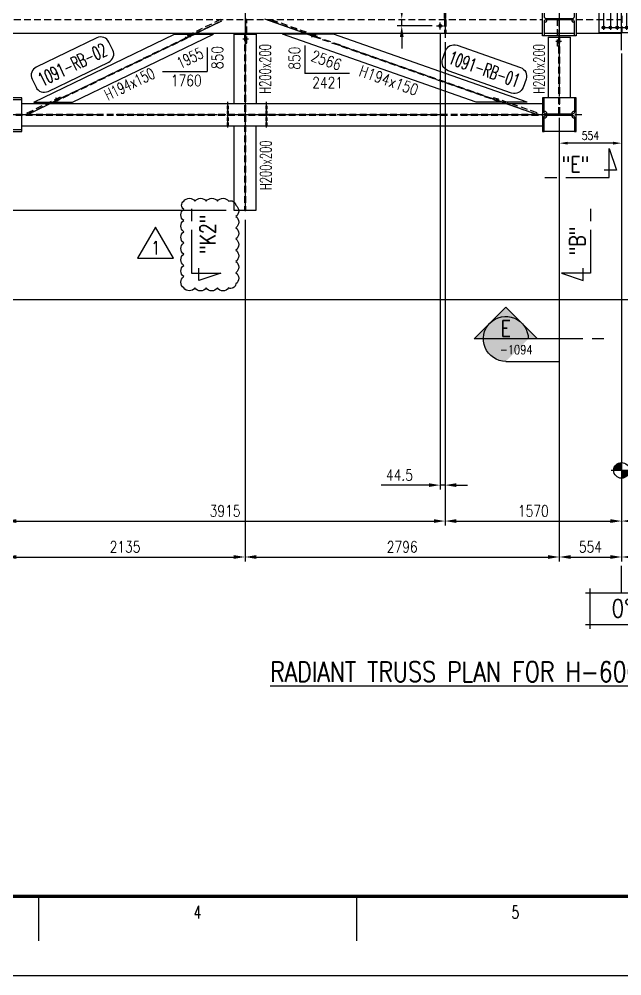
# Model space of a CAD drawing. Header units: millimetres. Extents: x 0 to 232280, y -26939 to 23794.
# Drawn here: x 64930 to 70292, y 0 to 8517 of the extents above; entities that cross this region are included whole.
import ezdxf
from ezdxf.enums import TextEntityAlignment as Align

# ---------------------------------------------------------------- set-up
doc = ezdxf.new("R2010")
doc.units = ezdxf.units.MM
doc.header["$LTSCALE"] = 30
doc.linetypes.add('JNK-CENTER', pattern=[34, 30, -1.5, 1, -1.5])
doc.linetypes.add('JNK-HIDDEN', pattern=[3, 2, -1])
doc.layers.add('AM_5', color=3, linetype='Continuous', lineweight=25)
for name, color, linetype in [('CEN-R', 1, 'JNK-CENTER'), ('CON-C', 4, 'Continuous'), ('CON-G', 3, 'Continuous'), ('CON-W', 7, 'Continuous'), ('CON-Y', 2, 'Continuous'), ('Dim-W', 7, 'Continuous'), ('HID-Y', 2, 'JNK-HIDDEN'), ('rev-1', 2, 'Continuous'), ('STL-OBJT', 7, 'Continuous'), ('TXT-C', 4, 'Continuous'), ('TXT-Y', 2, 'Continuous')]:
    doc.layers.add(name, color=color, linetype=linetype)
doc.styles.add('ROMANS', font='ROMANS.shx', dxfattribs={"width": 0.8})
doc.styles.add('SIMPLEX', font='simplex.shx', dxfattribs={"width": 0.8})
doc.dimstyles.new('DIM30$0', dxfattribs={"dimscale": 30, "dimtxt": 2.5, "dimasz": 2.5, "dimexe": 1, "dimexo": 1, "dimgap": 1, "dimtad": 1, "dimdec": 0, "dimdsep": 46, "dimtxsty": 'SIMPLEX', "dimcen": 0, "dimclrd": 7, "dimclre": 7, "dimclrt": 2, "dimadec": 1, "dimazin": 2, "dimtfac": 1, "dimtdec": 0, "dimtix": 1, "dimtmove": 2, "dimatfit": 0, "dimfxl": 1, "dimtolj": 1, "dimtzin": 0, "dimarcsym": 0})
doc.dimstyles.new('DIM40', dxfattribs={"dimscale": 40, "dimtxt": 2.5, "dimasz": 2.5, "dimexe": 1, "dimexo": 1, "dimgap": 1, "dimtad": 1, "dimdec": 0, "dimdsep": 46, "dimtxsty": 'SIMPLEX', "dimcen": 0, "dimclrd": 7, "dimclre": 7, "dimclrt": 2, "dimadec": 1, "dimazin": 2, "dimtfac": 1, "dimtdec": 0, "dimtix": 1, "dimtmove": 2, "dimatfit": 2, "dimfxl": 1, "dimtolj": 1, "dimtzin": 0, "dimarcsym": 1})

# ---------------------------------------------------------------- blocks, each defined once
blk = doc.blocks.new('TITLE')
at = {"color": 7}
for p, q in [((240.4878048780283, 17.68292682926827), (240.4878048780283, 7.780487804878013)), ((311.2195121951047, 17.68292682926827), (311.2195121951047, 7.780487804878013)), ((841, 0), (0, 0))]:
    blk.add_line(p, q, dxfattribs=at)
at = {"color": 7, "const_width": 0.7073170731707307}
blk.add_lwpolyline([(28.29268292683742, 17.68292682926827), (823.6707317073171, 17.68292682926827)], dxfattribs=at)
at = {"color": 7, "style": 'ROMANS', "width": 0.7}
for s, p in [('4', (275.8536585365664, 14.14634146341463)), ('5', (346.5853658536425, 14.14634146341463))]:
    blk.add_text(s, height=2.829268292682921, dxfattribs=at).set_placement(p, align=Align.MIDDLE)
blk = doc.blocks.new('f21222')
at = {"layer": 'CEN-R'}
for p, q in [((319724.7992784252, -21670.51107286831), (320088.1326117586, -21670.51107286831)), ((319743.9659450919, -21651.34440620164), (319743.9659450919, -21839.67773953497)), ((319803.9659450919, -21651.34440620164), (319803.9659450919, -21839.67773953497)), ((319863.9659450919, -21651.34440620164), (319863.9659450919, -21839.67773953497)), ((319948.9659450919, -21651.34440620164), (319948.9659450919, -21839.67773953497)), ((320008.9659450919, -21651.34440620164), (320008.9659450919, -21839.67773953497)), ((320068.9659450919, -21651.34440620164), (320068.9659450919, -21839.67773953497)), ((319724.7992784252, -21820.51107286831), (320088.1326117586, -21820.51107286831))]:
    blk.add_line(p, q, dxfattribs=at)
at = {"layer": 'CON-G'}
for p, q in [((319903.9659450919, -21620.51107286831), (319903.9659450919, -21623.51107286831)), ((319908.9659450919, -21620.51107286831), (319908.9659450919, -21623.51107286831)), ((319903.9659450919, -21867.51107286831), (319903.9659450919, -21870.51107286831)), ((319908.9659450919, -21867.51107286831), (319908.9659450919, -21870.51107286831))]:
    blk.add_line(p, q, dxfattribs=at)
blk.add_lwpolyline([(319703.9659450919, -21623.51107286831), (320108.9659450919, -21623.51107286831), (320108.9659450919, -21867.51107286831), (319703.9659450919, -21867.51107286831)], close=True, dxfattribs=at)
for centre in [(319743.9659450919, -21670.51107286831), (319803.9659450919, -21670.51107286831), (319863.9659450919, -21670.51107286831), (319948.9659450919, -21670.51107286831), (320008.9659450919, -21670.51107286831), (320068.9659450919, -21670.51107286831), (319743.9659450919, -21820.51107286831), (319803.9659450919, -21820.51107286831), (319863.9659450919, -21820.51107286831), (319948.9659450919, -21820.51107286831), (320008.9659450919, -21820.51107286831), (320068.9659450919, -21820.51107286831)]:
    blk.add_circle(centre, 11.5, dxfattribs=at)
at = {"layer": 'HID-Y'}
for p, q in [((319903.9659450919, -21867.51107286831), (319903.9659450919, -21623.51107286831)), ((319908.9659450919, -21867.51107286831), (319908.9659450919, -21623.51107286831))]:
    blk.add_line(p, q, dxfattribs=at)
blk = doc.blocks.new('DUCT-TAG')
at = {"layer": 'CON-G'}
blk.add_lwpolyline([(-9.490000000000007, -1), (-9.489999999999979, 1, -0.414213562373095), (-7.489999999999979, 3), (7.489999999999982, 3, -0.414213562373095), (9.489999999999982, 1), (9.489999999999982, -1, -0.414213562373095), (7.489999999999982, -3), (-7.490000000000007, -3, -0.4142135623730971)], format="xyb", close=True, dxfattribs=at)
at = {"layer": 'CON-G', "style": 'SIMPLEX', "width": 1.246304347826088}
blk.add_attdef('NAME', text='', height=3, dxfattribs=at).set_placement((-8.190000000000007, -1.5), (8.19000000000001, -1.5), align=Align.FIT)
at = {"layer": 'CON-Y', "style": 'SIMPLEX'}
blk.add_attdef('ELEVATION', text='', height=2, dxfattribs=at).set_placement((-1.243449787580175e-14, -6.02), align=Align.CENTER)
blk = doc.blocks.new('A$C2CBE0A01')
at = {"layer": 'CEN-R'}
for p, q in [((290.0001252002094, 125.0001399794828, 3.560684380578209e-09), (-39.99987479979245, 125.000139979481, 3.560684380578209e-09)), ((65.00012520027485, 49.00028489770193), (65.00012520014752, 112.000218167228)), ((33.50015856511891, 80.50025153236584), (96.50009183464499, 80.50025153256865))]:
    blk.add_line(p, q, dxfattribs=at)
blk.add_circle((125.0001252002094, 125.0001399794819), 3, dxfattribs=at)
at = {"layer": 'CON-G'}
blk.add_circle((65.00012519988195, 80.50025153246497), 11.49996663476347, dxfattribs=at)
at = {"layer": 'HID-Y'}
for p, q in [((120.5001252002094, 131.0001399794828, 3.560684380578209e-09), (0.0001252002093679039, 131.000139979481, 3.560684380578209e-09)), ((120.5001252002094, 119.0001399794828, 3.560684380578209e-09), (0.0001252002093679039, 119.000139979481, 3.560684380578209e-09)), ((129.5001252002094, 131.0001399794828, 3.560684380578209e-09), (250.0001252002094, 131.000139979481, 3.560684380578209e-09)), ((129.5001252002094, 119.0001399794828, 3.560684380578209e-09), (250.0001252002094, 119.000139979481, 3.560684380578209e-09))]:
    blk.add_line(p, q, dxfattribs=at)
blk = doc.blocks.new('A$C2FAD1968')
at = {"layer": 'CEN-R'}
for p, q in [((3.834704974204215, -5.084854456072208e-05), (1763.834704974219, 849.9999491514372)), ((1453.93958898955, 685.8979903304244), (1437.413687619639, 720.1163272845988)), ((273.272310750619, 115.6893616354337), (256.7464093807084, 149.9076985895972))]:
    blk.add_line(p, q, dxfattribs=at)
at = {"layer": 'CON-G'}
for p, q in [((59.14285697761443, 109.9999491514154), (1311.848739330617, 714.9999491514591)), ((404.055964735453, 109.9999491514172), (1656.761847088503, 714.9999491514609)), ((1311.848739330631, 714.9999491514609), (1656.761847088495, 714.9999491514609)), ((59.14285697761261, 109.9999491514136), (404.0559647354512, 109.9999491514172))]:
    blk.add_line(p, q, dxfattribs=at)
at = {"layer": 'CON-W', "const_width": 23}
for points in [[(1449.590667576409, 694.9028158446199), (1441.76260903275, 711.111501770316)], [(261.0953307938489, 140.9028730753471), (268.9233893374712, 124.6941871496947)]]:
    blk.add_lwpolyline(points, dxfattribs=at)
at = {"layer": 'HID-Y'}
for p, q in [((1720.025747139658, 845.4999491514609), (1405.743306975779, 693.7158161178195)), ((1410.962012671564, 682.9100255006597), (1725.244452835428, 834.6941585343211)), ((1725.244452835428, 834.6941585343211), (1720.025747139651, 845.4999491514518)), ((224.7011487013315, 109.9999491514172), (1477.407031054394, 714.9999491514609)), ((238.497673011605, 109.9999491514154), (1491.203555364733, 714.9999491514609)), ((1405.743306975779, 693.7158161178195), (1410.962012671564, 682.9100255006597)), ((1439.235118235007, 689.90155621956), (1431.407059691348, 706.1102421452124)), ((1459.946216917826, 699.904075469789), (1452.11815837416, 716.1127613954413)), ((258.5678399961052, 119.692927524573), (250.7397814524393, 135.9016134502181)), ((279.2789386788954, 129.695446774791), (271.4508801353022, 145.9041327004288))]:
    blk.add_line(p, q, dxfattribs=at)
blk.add_lwpolyline([(5.218795760169087, 3.999949151357214), (9.006440632219892e-05, 14.80573976849337), (297.1146328508275, 158.2985587278654), (302.333338546614, 147.4927681107747)], close=True, dxfattribs=at)
blk = doc.blocks.new('A$C2E455471')
h = blk.add_hatch(color=256)
h.paths.add_polyline_path([(416.371800997064, 719.7117826128923), (414.7175017644154, 714.9999491514536), (426.9056974893614, 714.9999491514536), (427.2224636368967, 715.902173672845)])
h.paths.add_polyline_path([(426.9056974893614, 714.9999491514536), (414.7175017644154, 714.9999491514536), (412.3965568856719, 708.3893520321466), (423.2472195255204, 704.579743092093)])
h.paths.add_polyline_path([(438.0731262767722, 712.0925647327826), (429.7922113619429, 714.9999491514536), (426.9056974893614, 714.9999491514536), (423.2472195255204, 704.579743092093), (434.0978821653824, 700.7701341520348)])
h.paths.add_polyline_path([(423.2472195255204, 704.579743092093), (412.3965568856719, 708.3893520321466), (411.4027458578269, 705.5587443869689), (422.2534084976793, 701.7491354469134)])
h.paths.add_polyline_path([(423.2472195255204, 704.579743092093), (422.2534084976793, 701.7491354469134), (433.1040711375379, 697.9395265068559), (434.0978821653824, 700.7701341520348)])
h.paths.add_polyline_path([(422.2534084976793, 701.7491354469134), (421.2595974698356, 698.9185278017263), (432.1102601096909, 695.1089188616702), (433.1040711375379, 697.9395265068559)])
h.paths.add_polyline_path([(422.2534084976793, 701.7491354469134), (411.4027458578269, 705.5587443869689), (410.408934829979, 702.7281367417829), (421.2595974698356, 698.9185278017263)])
h = blk.add_hatch(color=256)
h.paths.add_polyline_path([(2064.071283400404, 141.2134100218507), (2062.416984167755, 136.501576560412), (2074.605179892701, 136.501576560412), (2074.921946040236, 137.4038010818034)])
h.paths.add_polyline_path([(2074.605179892701, 136.501576560412), (2062.416984167755, 136.501576560412), (2060.096039289012, 129.8909794411049), (2070.94670192886, 126.0813705010514)])
h.paths.add_polyline_path([(2085.772608680112, 133.594192141741), (2077.491693765282, 136.501576560412), (2074.605179892701, 136.501576560412), (2070.94670192886, 126.0813705010514), (2081.797364568722, 122.2717615609931)])
h.paths.add_polyline_path([(2070.94670192886, 126.0813705010514), (2060.096039289012, 129.8909794411049), (2059.102228261167, 127.0603717959273), (2069.952890901019, 123.2507628558718)])
h.paths.add_polyline_path([(2070.94670192886, 126.0813705010514), (2069.952890901019, 123.2507628558718), (2080.803553540878, 119.4411539158143), (2081.797364568722, 122.2717615609931)])
h.paths.add_polyline_path([(2069.952890901019, 123.2507628558718), (2068.959079873175, 120.4201552106847), (2079.809742513031, 116.6105462706286), (2080.803553540878, 119.4411539158143)])
h.paths.add_polyline_path([(2069.952890901019, 123.2507628558718), (2059.102228261167, 127.0603717959273), (2058.108417233319, 124.2297641507413), (2068.959079873175, 120.4201552106847)])
blk.add_hatch(color=256).paths.add_polyline_path([(2074.921946040236, 137.4038010818034), (2074.605179892701, 136.501576560412), (2077.491693765282, 136.501576560412)])
at = {"layer": 'CEN-R'}
for p, q in [((2421.000208522866, -5.084854456072208e-05), (0.000208522778848419, 849.9999491514336)), ((417.9468940437255, 689.4831689845378), (430.5351670630298, 725.337532490099)), ((2065.646376447072, 110.9847963935044), (2078.234649466369, 146.8391598990584))]:
    blk.add_line(p, q, dxfattribs=at)
at = {"layer": 'CON-G'}
for p, q in [((610.9131638946164, 714.9999491514536), (158.1107825626059, 714.9999491514536)), ((1881.293135504024, 109.9999491513936), (158.1107825626059, 714.9999491514536)), ((2334.095516836032, 109.9999491513918), (610.9131638946164, 714.9999491514536)), ((2334.095516836038, 109.9999491513918), (1881.293135504029, 109.9999491513918))]:
    blk.add_line(p, q, dxfattribs=at)
at = {"layer": 'HID-Y'}
for p, q in [((2098.638278543496, 109.9999491513936), (375.4559256019602, 714.9999491514536)), ((2116.750373796704, 109.9999491513918), (393.5680208552767, 714.9999491514536)), ((410.4089348300004, 702.7281367418436), (416.3718009970653, 719.7117826128961)), ((432.1102601097118, 695.1089188617298), (438.0731262767695, 712.0925647327749)), ((2058.108417233347, 124.2297641507994), (2064.071283400339, 141.21341002183)), ((2079.809742513036, 116.6105462706928), (2085.772608680094, 133.5941921417343))]:
    blk.add_line(p, q, dxfattribs=at)
for points in [[(54.12226136809841, 834.1775185707193), (58.09750547945805, 845.4999491514536), (464.963898905884, 702.6513599683312), (460.9886547945025, 691.3289293875787)], [(2418.66331497315, 3.999949151344481), (2422.638559084509, 15.32237973208066), (2037.180510771268, 150.6546147863173), (2033.205266659894, 139.3321842056303)]]:
    blk.add_lwpolyline(points, close=True, dxfattribs=at)
blk = doc.blocks.new('SECMARK2')
at = {"layer": 'CON-C'}
blk.add_line((0, 0), (-2.71666666666666, 0), dxfattribs=at)
blk.add_lwpolyline([(-4.666666666666639, 0), (-14.31666666666667, 0), (-14.31666666666667, 6.509999999999973), (-15.93333333333333, 1.643333333333345), (-13.2333333333333, 1.643333333333345)], dxfattribs=at)
at = {"layer": 'CON-C', "style": 'SIMPLEX', "width": 0.8}
blk.add_attdef('TAG', (-12.98, 1.180000000000057), '', height=3.5, dxfattribs=at)
blk = doc.blocks.new('SECMARK1')
at = {"layer": 'CON-Y'}
h = blk.add_hatch(color=256, dxfattribs=at)
edge = h.paths.add_edge_path()
edge.add_line((21.82666666666668, 7.071067811865485), (18.29113276073393, 3.535533905932776))
edge.add_arc((21.82666666666668, 4.707345624410664e-14), 5.000000000000002, 44.99999999999977, 135.0000000000001, ccw=False)
edge.add_line((25.36220057259943, 3.535533905932773), (21.82666666666668, 7.071067811865485))
h = blk.add_hatch(color=256, dxfattribs=at)
edge = h.paths.add_edge_path()
edge.add_line((14.75559885480128, 4.707345624410664e-14), (16.82666666666668, 1.689559442740931e-14))
edge.add_arc((21.82666666666668, 4.618527782440651e-14), 5, 135.0000000000001, 180.0000000000003, ccw=False)
edge.add_line((18.29113276073393, 3.535533905932776), (14.75559885480128, 4.707345624410664e-14))
edge = h.paths.add_edge_path()
edge.add_arc((21.82666666666668, 4.736951571734001e-14), 5, 270, 540.0000000000005)
h = blk.add_hatch(color=256, dxfattribs=at)
edge = h.paths.add_edge_path()
edge.add_line((26.82666666666668, 4.332076805060308e-14), (28.89773447853207, 4.736951571734001e-14))
edge.add_line((28.89773447853207, 4.736951571734001e-14), (25.36220057259943, 3.535533905932773))
edge.add_arc((21.82666666666668, 4.951594689828198e-14), 5, -1.1368683772161603e-13, 44.999999999999716, ccw=False)
at = {"layer": 'CON-C'}
blk.add_line((0, 0), (2.633333333333307, 0), dxfattribs=at)
blk.add_lwpolyline([(4.666666666666639, 0), (28.89773447853207, 4.736951571734001e-14), (21.82666666666668, 7.071067811865485), (14.75559885480128, 4.736951571734001e-14)], dxfattribs=at)
at = {"layer": 'CON-Y'}
blk.add_line((21.82666666666668, -4.999999999999953), (9.823333333333341, -4.999999999999953), dxfattribs=at)
blk.add_arc((21.82666666666668, 4.736951571734001e-14), 5, 270, 180.0000000000004, dxfattribs=at)
at = {"layer": 'CON-C', "style": 'SIMPLEX', "width": 0.8}
blk.add_attdef('TAG', text='', height=3.5, dxfattribs=at).set_placement((21.80333333333334, 0.5800000000000568), align=Align.CENTER)
at = {"layer": 'CON-Y', "style": 'SIMPLEX', "width": 0.8}
blk.add_attdef('H0000-0000', text='', height=2, dxfattribs=at).set_placement((24.66333333333334, -3.379999999999943), align=Align.RIGHT)
blk = doc.blocks.new('*D1213')
at = {"layer": 'DEFPOINTS', "color": 0, "transparency": 16777216}
for p in [(59673.97647856463, 7666.782509420241), (57585.61130532526, 6016.782509420244), (70643.97647856227, 6016.782509420241)]:
    blk.add_point(p, dxfattribs=at)
at = {"layer": 'Dim-W', "color": 7, "linetype": 'ByBlock', "lineweight": -2, "transparency": 16777216}
for p, q in [((59633.97647856463, 7666.782509420241), (57545.61130532526, 7666.782509420242)), ((57585.61130532526, 7566.782509420242), (57585.61130532526, 6116.782509420244)), ((70603.97647856227, 6016.782509420241), (57545.61130532526, 6016.782509420244))]:
    blk.add_line(p, q, dxfattribs=at)
at = {"layer": 'Dim-W', "color": 7, "transparency": 16777216}
for points in [[(57568.9446386586, 7566.782509420242), (57602.27797199193, 7566.782509420242), (57585.61130532526, 7666.782509420242)], [(57568.9446386586, 6116.782509420244), (57602.27797199193, 6116.782509420244), (57585.61130532526, 6016.782509420244)]]:
    blk.add_solid(points, dxfattribs=at)
at = {"layer": 'Dim-W', "color": 2, "transparency": 16777216, "insert": (57495.61130532526, 6841.782509420253), "char_height": 100, "attachment_point": 5, "rotation": 90, "style": 'SIMPLEX'}
blk.add_mtext('\\A1;1650', dxfattribs=at)
blk = doc.blocks.new('*D1221')
at = {"layer": 'DEFPOINTS', "color": 0, "transparency": 16777216}
for p in [(66939.9764785647, 6771.024547117718), (64804.9764785647, 3728.683976022867), (66939.9764785647, 3728.683976022867)]:
    blk.add_point(p, dxfattribs=at)
at = {"layer": 'Dim-W', "color": 7, "linetype": 'ByBlock', "lineweight": -2, "transparency": 16777216}
for p, q in [((66939.9764785647, 6731.024547117718), (66939.9764785647, 3688.683976022867)), ((64904.9764785647, 3728.683976022867), (66839.9764785647, 3728.683976022867))]:
    blk.add_line(p, q, dxfattribs=at)
at = {"layer": 'Dim-W', "color": 7, "transparency": 16777216}
for points in [[(64904.9764785647, 3745.350642689534), (64904.9764785647, 3712.017309356201), (64804.9764785647, 3728.683976022867)], [(66839.9764785647, 3745.350642689534), (66839.9764785647, 3712.017309356201), (66939.9764785647, 3728.683976022867)]]:
    blk.add_solid(points, dxfattribs=at)
at = {"layer": 'Dim-W', "color": 2, "transparency": 16777216, "insert": (65872.4764785647, 3818.683976022867), "char_height": 100, "attachment_point": 5, "style": 'SIMPLEX'}
blk.add_mtext('\\A1;2135', dxfattribs=at)
blk = doc.blocks.new('*D1222')
at = {"layer": 'DEFPOINTS', "color": 0, "transparency": 16777216}
for p in [(69735.97647856476, 7666.782509420241), (66939.9764785647, 3728.683976022867), (69735.97647856476, 3728.683976022867)]:
    blk.add_point(p, dxfattribs=at)
at = {"layer": 'Dim-W', "color": 7, "linetype": 'ByBlock', "lineweight": -2, "transparency": 16777216}
for p, q in [((69735.97647856476, 7626.782509420241), (69735.97647856476, 3688.683976022867)), ((67039.9764785647, 3728.683976022867), (69635.97647856476, 3728.683976022867))]:
    blk.add_line(p, q, dxfattribs=at)
at = {"layer": 'Dim-W', "color": 7, "transparency": 16777216}
for points in [[(67039.9764785647, 3745.350642689534), (67039.9764785647, 3712.017309356201), (66939.9764785647, 3728.683976022867)], [(69635.97647856476, 3745.350642689534), (69635.97647856476, 3712.017309356201), (69735.97647856476, 3728.683976022867)]]:
    blk.add_solid(points, dxfattribs=at)
at = {"layer": 'Dim-W', "color": 2, "transparency": 16777216, "insert": (68337.97647856473, 3818.683976022867), "char_height": 100, "attachment_point": 5, "style": 'SIMPLEX'}
blk.add_mtext('\\A1;2796', dxfattribs=at)
blk = doc.blocks.new('*D1223')
at = {"layer": 'DEFPOINTS', "color": 0, "transparency": 16777216}
for p in [(70289.97647856476, 8241.78250942024), (69735.97647856476, 3728.683976022867), (70289.97647856476, 3728.683976022867)]:
    blk.add_point(p, dxfattribs=at)
at = {"layer": 'Dim-W', "color": 7, "linetype": 'ByBlock', "lineweight": -2, "transparency": 16777216}
for p, q in [((70289.97647856476, 8201.78250942024), (70289.97647856476, 3688.683976022867)), ((69835.97647856476, 3728.683976022867), (70189.97647856476, 3728.683976022867))]:
    blk.add_line(p, q, dxfattribs=at)
at = {"layer": 'Dim-W', "color": 7, "transparency": 16777216}
for points in [[(69835.97647856476, 3745.350642689534), (69835.97647856476, 3712.017309356201), (69735.97647856476, 3728.683976022867)], [(70189.97647856476, 3745.350642689534), (70189.97647856476, 3712.017309356201), (70289.97647856476, 3728.683976022867)]]:
    blk.add_solid(points, dxfattribs=at)
at = {"layer": 'Dim-W', "color": 2, "transparency": 16777216, "insert": (70012.97647856476, 3818.683976022867), "char_height": 100, "attachment_point": 5, "style": 'SIMPLEX'}
blk.add_mtext('\\A1;554', dxfattribs=at)
blk = doc.blocks.new('*D1224')
at = {"layer": 'DEFPOINTS', "color": 0, "transparency": 16777216}
for p in [(70843.97647856278, 6016.782509420241), (70289.97647856476, 3728.683976022867), (70843.97647856278, 3728.683976022867)]:
    blk.add_point(p, dxfattribs=at)
at = {"layer": 'Dim-W', "color": 7, "linetype": 'ByBlock', "lineweight": -2, "transparency": 16777216}
for p, q in [((70843.97647856278, 5976.782509420241), (70843.97647856278, 3688.683976022867)), ((70389.97647856476, 3728.683976022867), (70743.97647856278, 3728.683976022867))]:
    blk.add_line(p, q, dxfattribs=at)
at = {"layer": 'Dim-W', "color": 7, "transparency": 16777216}
for points in [[(70389.97647856476, 3745.350642689534), (70389.97647856476, 3712.017309356201), (70289.97647856476, 3728.683976022867)], [(70743.97647856278, 3745.350642689534), (70743.97647856278, 3712.017309356201), (70843.97647856278, 3728.683976022867)]]:
    blk.add_solid(points, dxfattribs=at)
at = {"layer": 'Dim-W', "color": 2, "transparency": 16777216, "insert": (70566.97647856377, 3818.683976022867), "char_height": 100, "attachment_point": 5, "style": 'SIMPLEX'}
blk.add_mtext('\\A1;554', dxfattribs=at)
blk = doc.blocks.new('*D1231')
at = {"layer": 'DEFPOINTS', "color": 0, "transparency": 16777216}
for p in [(68719.97647856502, 8351.78250942024, 3.560684380578209e-09), (64804.9764785647, 4048.683976022867), (68719.97647856502, 4048.683976022867)]:
    blk.add_point(p, dxfattribs=at)
at = {"layer": 'Dim-W', "color": 7, "linetype": 'ByBlock', "lineweight": -2, "transparency": 16777216}
for p, q in [((68719.97647856502, 8311.78250942024), (68719.97647856502, 4008.683976022867)), ((64904.9764785647, 4048.683976022867), (68619.97647856502, 4048.683976022867))]:
    blk.add_line(p, q, dxfattribs=at)
at = {"layer": 'Dim-W', "color": 7, "transparency": 16777216}
for points in [[(64904.9764785647, 4065.350642689534), (64904.9764785647, 4032.017309356201), (64804.9764785647, 4048.683976022867)], [(68619.97647856502, 4065.350642689534), (68619.97647856502, 4032.017309356201), (68719.97647856502, 4048.683976022867)]]:
    blk.add_solid(points, dxfattribs=at)
at = {"layer": 'Dim-W', "color": 2, "transparency": 16777216, "insert": (66762.47647856486, 4138.683976022868), "char_height": 100, "attachment_point": 5, "style": 'SIMPLEX'}
blk.add_mtext('\\A1;3915', dxfattribs=at)
blk = doc.blocks.new('*D1232')
at = {"layer": 'DEFPOINTS', "color": 0, "transparency": 16777216}
for p in [(70289.97647856476, 8241.78250942024), (68719.97647856502, 4048.683976022867), (70289.97647856476, 4048.683976022867)]:
    blk.add_point(p, dxfattribs=at)
at = {"layer": 'Dim-W', "color": 7, "linetype": 'ByBlock', "lineweight": -2, "transparency": 16777216}
for p, q in [((70289.97647856476, 8201.78250942024), (70289.97647856476, 4008.683976022867)), ((68819.97647856502, 4048.683976022867), (70189.97647856476, 4048.683976022867))]:
    blk.add_line(p, q, dxfattribs=at)
at = {"layer": 'Dim-W', "color": 7, "transparency": 16777216}
for points in [[(68819.97647856502, 4065.350642689534), (68819.97647856502, 4032.017309356201), (68719.97647856502, 4048.683976022867)], [(70189.97647856476, 4065.350642689534), (70189.97647856476, 4032.017309356201), (70289.97647856476, 4048.683976022867)]]:
    blk.add_solid(points, dxfattribs=at)
at = {"layer": 'Dim-W', "color": 2, "transparency": 16777216, "insert": (69504.97647856489, 4138.683976022867), "char_height": 100, "attachment_point": 5, "style": 'SIMPLEX'}
blk.add_mtext('\\A1;1570', dxfattribs=at)
blk = doc.blocks.new('*D1233')
at = {"layer": 'DEFPOINTS', "color": 0, "transparency": 16777216}
for p in [(71859.97647856502, 8351.78250942024, 3.560684380578209e-09), (70289.97647856476, 4048.683976022867), (71859.97647856502, 4048.683976022867)]:
    blk.add_point(p, dxfattribs=at)
at = {"layer": 'Dim-W', "color": 7, "linetype": 'ByBlock', "lineweight": -2, "transparency": 16777216}
for p, q in [((71859.97647856502, 8311.78250942024), (71859.97647856502, 4008.683976022867)), ((70389.97647856476, 4048.683976022867), (71759.97647856502, 4048.683976022867))]:
    blk.add_line(p, q, dxfattribs=at)
at = {"layer": 'Dim-W', "color": 7, "transparency": 16777216}
for points in [[(70389.97647856476, 4065.350642689534), (70389.97647856476, 4032.017309356201), (70289.97647856476, 4048.683976022867)], [(71759.97647856502, 4065.350642689534), (71759.97647856502, 4032.017309356201), (71859.97647856502, 4048.683976022867)]]:
    blk.add_solid(points, dxfattribs=at)
at = {"layer": 'Dim-W', "color": 2, "transparency": 16777216, "insert": (71074.97647856489, 4138.683976022867), "char_height": 100, "attachment_point": 5, "style": 'SIMPLEX'}
blk.add_mtext('\\A1;1570', dxfattribs=at)
blk = doc.blocks.new('NORTH-AG')
at = {"layer": 'CON-Y'}
for p, q in [((-6.999999999999996, 4.5), (-6.999999999999996, -4.5)), ((7.000000000000007, 4.500000000000002), (7, -4.5)), ((-8, 3.5), (8, 3.5)), ((-8, -3.499999999999999), (8, -3.5))]:
    blk.add_line(p, q, dxfattribs=at)
at = {"layer": 'CON-C', "style": 'SIMPLEX', "width": 0.8}
blk.add_attdef('0', text='', height=4, dxfattribs=at).set_placement((0, -2.06), align=Align.CENTER)
blk = doc.blocks.new('A$C6B407893')
at = {"layer": 'CEN-R'}
blk.add_line((4.499934768963612, -3.000057198660214), (4.499934768963612, 226.9999428013325), dxfattribs=at)
at = {"layer": 'HID-Y', "ltscale": 0.5}
for p, q in [((-6.523103820654796e-05, 115.9999428013325), (-6.523103820654796e-05, 211.9999428013325)), ((8.999934768963612, 115.9999428013325), (8.999934768965431, 211.9999428013325)), ((-6.523103638755856e-05, 11.99994280133978), (-6.523103638755856e-05, 107.9999428013762)), ((8.999934768963612, 11.99994280133978), (8.999934768963612, 107.9999428013762))]:
    blk.add_line(p, q, dxfattribs=at)
blk = doc.blocks.new('FS-MARK')
h = blk.add_hatch(color=256)
edge = h.paths.add_edge_path()
edge.add_arc((0, 0), 1.75, 90, 180)
edge.add_line((-1.75, 0), (0, 0))
edge.add_line((0, 0), (0, 1.75))
h = blk.add_hatch(color=256)
edge = h.paths.add_edge_path()
edge.add_line((0, 0), (0, -1.75))
edge.add_arc((0, 0), 1.75, 270, 360)
edge.add_line((1.75, 0), (0, 0))
for p, q in [((0, 2.333333333333333), (0, -2.333333333333333)), ((2.333333333333333, 0), (-2.333333333333333, 0))]:
    blk.add_line(p, q)
blk.add_circle((0, 0), 1.75)
at = {"layer": 'CON-Y', "style": 'SIMPLEX', "width": 0.8}
blk.add_attdef('F.S.', (3.194782608695653, 0.9982608695652175), '', height=2.5, dxfattribs=at)
blk = doc.blocks.new('*D1348')
at = {"layer": 'DEFPOINTS', "color": 0, "transparency": 16777216}
for p in [(68675.47659011738, 8425.282542785148), (68675.47659011738, 4368.683976022868), (68719.9764785645, 4368.683976022868)]:
    blk.add_point(p, dxfattribs=at)
at = {"layer": 'Dim-W', "color": 7, "linetype": 'ByBlock', "lineweight": -2, "transparency": 16777216}
for p, q in [((68675.47659011738, 8385.282542785148), (68675.47659011738, 4328.683976022868)), ((68575.47659011738, 4368.683976022868), (68151.66706630785, 4368.683976022868)), ((68719.9764785645, 4368.683976022868), (68675.47659011738, 4368.683976022868)), ((68819.9764785645, 4368.683976022868), (68919.9764785645, 4368.683976022868))]:
    blk.add_line(p, q, dxfattribs=at)
at = {"layer": 'Dim-W', "color": 7, "transparency": 16777216}
for points in [[(68575.47659011738, 4385.350642689535), (68575.47659011738, 4352.017309356201), (68675.47659011738, 4368.683976022868)], [(68819.9764785645, 4385.350642689535), (68819.9764785645, 4352.017309356201), (68719.9764785645, 4368.683976022868)]]:
    blk.add_solid(points, dxfattribs=at)
at = {"layer": 'Dim-W', "color": 2, "transparency": 16777216, "insert": (68313.57182821262, 4458.683976022868), "char_height": 100, "attachment_point": 5, "style": 'SIMPLEX', "bg_fill": 3, "box_fill_scale": 1.1, "bg_fill_color": 256, "bg_fill_true_color": 13158600, "bg_fill_transparency": 0}
blk.add_mtext('\\A1;44.5', dxfattribs=at)
blk = doc.blocks.new('*D1350')
at = {"layer": 'DEFPOINTS', "color": 0, "transparency": 16777216}
for p in [(68334.0962203749, 8516.78250942024), (68334.0962203749, 8516.78250942024), (68643.97662348325, 8456.782509420305)]:
    blk.add_point(p, dxfattribs=at)
at = {"layer": 'Dim-W', "color": 7, "linetype": 'ByBlock', "lineweight": -2, "transparency": 16777216}
for p, q in [((68334.0962203749, 8616.78250942024), (68334.0962203749, 8926.306318944049)), ((68603.97662348325, 8456.782509420305), (68294.0962203749, 8456.782509420305)), ((68334.0962203749, 8456.782509420305), (68334.0962203749, 8516.78250942024)), ((68334.0962203749, 8356.782509420305), (68334.0962203749, 8256.782509420305))]:
    blk.add_line(p, q, dxfattribs=at)
at = {"layer": 'Dim-W', "color": 7, "transparency": 16777216}
for points in [[(68317.42955370822, 8616.78250942024), (68350.76288704156, 8616.78250942024), (68334.0962203749, 8516.78250942024)], [(68317.42955370822, 8356.782509420305), (68350.76288704156, 8356.782509420305), (68334.0962203749, 8456.782509420305)]]:
    blk.add_solid(points, dxfattribs=at)
at = {"layer": 'Dim-W', "color": 2, "transparency": 16777216, "insert": (68244.0962203749, 8821.544414182155), "char_height": 100, "attachment_point": 5, "rotation": 90, "style": 'SIMPLEX', "bg_fill": 3, "box_fill_scale": 1.1, "bg_fill_color": 256, "bg_fill_true_color": 13158600, "bg_fill_transparency": 0}
blk.add_mtext('\\A1;60', dxfattribs=at)
blk = doc.blocks.new('revmark')
at = {"layer": 'rev-1'}
blk.add_lwpolyline([(0, 0), (-3.999998134999259, -6.928199999998469), (3.999998134999259, -6.928199999998469)], close=True, dxfattribs=at)
at = {"layer": 'rev-1', "style": 'SIMPLEX', "width": 0.8}
blk.add_attdef('REVMARK', text='', height=3, dxfattribs=at).set_placement((0, -4.618800000000192), align=Align.MIDDLE_CENTER)
blk = doc.blocks.new('*D4624')
at = {"layer": 'AM_5', "color": 7, "lineweight": -2, "transparency": 16777216}
for p, q in [((70289.97647856476, 8211.78250942024), (70289.97647856476, 7382.620470278431)), ((69735.97647856476, 7636.78250942024), (69735.97647856476, 7382.620470278431)), ((70214.97647856476, 7412.620470278431), (69810.97647856476, 7412.620470278431))]:
    blk.add_line(p, q, dxfattribs=at)
at = {"layer": 'AM_5', "color": 7, "transparency": 16777216}
for points in [[(69810.97647856476, 7425.120470278431), (69810.97647856476, 7400.120470278431), (69735.97647856476, 7412.620470278431)], [(70214.97647856476, 7425.120470278431), (70214.97647856476, 7400.120470278431), (70289.97647856476, 7412.620470278431)]]:
    blk.add_solid(points, dxfattribs=at)
at = {"layer": 'DEFPOINTS', "color": 0, "transparency": 16777216}
for p in [(70289.97647856476, 8241.78250942024), (69735.97647856476, 7666.78250942024), (69735.97647856476, 7412.620470278431)]:
    blk.add_point(p, dxfattribs=at)
at = {"layer": 'AM_5', "color": 2, "transparency": 16777216, "insert": (70012.97647856476, 7480.120470278431), "char_height": 75, "attachment_point": 5, "style": 'SIMPLEX'}
blk.add_mtext('\\A1;554', dxfattribs=at)

msp = doc.modelspace()

# ---------------------------------------------------------------- hatches: boundary and pattern name
at = {"layer": 'CON-W'}
h = msp.add_hatch(color=256, dxfattribs=at)
h.paths.add_polyline_path([(66943.97647834074, 8353.782509419527), (66955.97647834074, 8353.782509419534), (66955.97647834074, 8341.782509419527), (66943.97647834074, 8341.782509419527)])
h.paths.add_polyline_path([(66939.97647832337, 8353.782509419527), (66943.97647834074, 8353.782509419527), (66943.97647834074, 8341.782509419527), (66939.97647831595, 8341.78250941952)])
h.paths.add_polyline_path([(66935.97647834077, 8353.782509419527), (66939.97647832337, 8353.782509419527), (66939.97647831592, 8341.782509419527), (66935.97647834077, 8341.782509419534)])
h.paths.add_polyline_path([(66935.97647834077, 8341.782509419527), (66939.97647831595, 8341.782509419527), (66939.97647830914, 8330.782509419527), (66935.97647834077, 8330.782509419534)])
h.paths.add_polyline_path([(66939.97647831592, 8341.782509419527), (66943.97647834074, 8341.782509419527), (66943.97647834074, 8330.782509419527), (66939.97647830911, 8330.782509419534)])
h.paths.add_polyline_path([(66943.97647834074, 8341.782509419527), (66955.97647834074, 8341.782509419534), (66955.97647834074, 8330.782509419527), (66943.97647834074, 8330.782509419527)])
h = msp.add_hatch(color=256, dxfattribs=at)
h.paths.add_polyline_path([(69731.97647878775, 8328.782509419534), (69719.97647878775, 8328.782509419541), (69719.97647878775, 8316.782509419534), (69731.97647878775, 8316.782509419534)])
h.paths.add_polyline_path([(69735.97647880513, 8328.782509419534), (69731.97647878775, 8328.782509419534), (69731.97647878775, 8316.782509419534), (69735.97647881255, 8316.782509419527)])
h.paths.add_polyline_path([(69739.97647878772, 8328.782509419534), (69735.97647880513, 8328.782509419534), (69735.97647881258, 8316.782509419534), (69739.97647878772, 8316.782509419541)])
h.paths.add_polyline_path([(69739.97647878772, 8316.782509419534), (69735.97647881255, 8316.782509419534), (69735.97647881936, 8305.782509419534), (69739.97647878772, 8305.782509419541)])
h.paths.add_polyline_path([(69735.97647881258, 8316.782509419534), (69731.97647878775, 8316.782509419534), (69731.97647878775, 8305.782509419534), (69735.97647881939, 8305.782509419541)])
h.paths.add_polyline_path([(69731.97647878775, 8316.782509419534), (69719.97647878775, 8316.782509419541), (69719.97647878775, 8305.782509419534), (69731.97647878775, 8305.782509419534)])

# ---------------------------------------------------------------- linework, layer by layer
at = {"layer": 'CEN-R'}
for p, q in [((70289.97647856476, 8241.78250942024), (70289.97647856476, 17326.0533921234)), ((66939.9764785647, 15868.78250942024), (66939.9764785647, 6766.782509421103)), ((69735.97647856476, 15868.78250942024), (69735.97647856476, 7661.782509420241)), ((66920.97647834074, 8341.782509419534), (66970.97647834074, 8341.782509419534)), ((69754.97647878775, 8316.782509419541), (69704.97647878775, 8316.782509419541)), ((59673.97647856463, 7666.782509420241), (69935.97647856476, 7666.782509420241))]:
    msp.add_line(p, q, dxfattribs=at)
at = {"layer": 'CON-G'}
for p, q in [((60023.97647856461, 8391.78250942024), (69585.9764785647, 8391.78250942024)), ((66839.97647856473, 8381.782509420276), (67039.97647856476, 8381.782509420276)), ((66839.97647856473, 8381.782509420276), (66839.97647856473, 7766.782509420201)), ((67039.97647856476, 8381.782509420276), (67039.97647856476, 7766.782509420201)), ((69600.9764785647, 8391.78250942024), (69870.9764785647, 8391.78250942024)), ((69870.97647856476, 8366.78250942021), (69600.97647856476, 8366.78250942021)), ((69635.97647286553, 8356.782509420284), (69835.9764785715, 8356.782509420284)), ((69635.97647857152, 8356.782509420284), (69635.97647857151, 7816.782509420241)), ((69835.97647857152, 7816.782509420241), (69835.9764785715, 8356.782509420284)), ((69885.9764785647, 8391.78250942024), (70289.97647856477, 8391.78250942024)), ((64954.9764785647, 7531.782509420132), (64954.9764785647, 7801.782509420132)), ((64954.9764785647, 7766.78250942019), (69585.97647856476, 7766.782509420212)), ((69870.97647856476, 7816.782509420241), (69600.97647856476, 7816.782509420241)), ((64954.9764785647, 7566.782509420088), (69585.97647856476, 7566.782509420088)), ((66839.97647855754, 7566.782509420099), (66839.97647855751, 6816.782509421114)), ((67039.9764785575, 6816.782509421114), (67039.9764785575, 7566.782509420099)), ((69870.97647856476, 7516.782509420241), (69600.97647856476, 7516.782509420241)), ((66839.97647855751, 6816.782509421114), (67039.9764785575, 6816.782509421114))]:
    msp.add_line(p, q, dxfattribs=at)
for points in [[(69585.9764785647, 8666.782509420233), (69600.9764785647, 8666.782509420233), (69600.9764785647, 8539.782509420233, 0.414213562373095), (69618.9764785647, 8521.782509420233), (69852.9764785647, 8521.782509420233, 0.414213562373095), (69870.9764785647, 8539.782509420233), (69870.9764785647, 8666.782509420233), (69885.9764785647, 8666.782509420233), (69885.9764785647, 8366.782509420233), (69870.9764785647, 8366.782509420233), (69870.9764785647, 8493.782509420233, 0.414213562373095), (69852.9764785647, 8511.782509420233), (69618.9764785647, 8511.782509420233, 0.4142135623730949), (69600.9764785647, 8493.782509420233), (69600.9764785647, 8366.782509420233), (69585.9764785647, 8366.782509420233)], [(64954.9764785647, 7516.782509420132), (64954.9764785647, 7531.782509420132), (64827.9764785647, 7531.782509420132, -0.414213562373095), (64809.9764785647, 7549.782509420132), (64809.9764785647, 7783.782509420132, -0.414213562373095), (64827.9764785647, 7801.782509420132), (64954.9764785647, 7801.782509420132), (64954.9764785647, 7816.782509420132), (64654.9764785647, 7816.782509420132), (64654.9764785647, 7801.782509420132), (64781.9764785647, 7801.782509420132, -0.414213562373095), (64799.9764785647, 7783.782509420132), (64799.9764785647, 7549.782509420132, -0.4142135623730949), (64781.9764785647, 7531.782509420132), (64654.9764785647, 7531.782509420132), (64654.9764785647, 7516.782509420132)], [(69585.97647856476, 7516.782509420241), (69600.97647856476, 7516.782509420241), (69600.97647856476, 7643.782509420241, -0.414213562373095), (69618.97647856476, 7661.782509420241), (69852.97647856476, 7661.782509420241, -0.414213562373095), (69870.97647856476, 7643.782509420241), (69870.97647856476, 7516.782509420241), (69885.97647856476, 7516.782509420241), (69885.97647856476, 7816.782509420241), (69870.97647856476, 7816.782509420241), (69870.97647856476, 7689.782509420241, -0.414213562373095), (69852.97647856476, 7671.782509420241), (69618.97647856476, 7671.782509420241, -0.4142135623730949), (69600.97647856476, 7689.782509420241), (69600.97647856476, 7816.782509420241), (69585.97647856476, 7816.782509420241)]]:
    msp.add_lwpolyline(points, format="xyb", close=True, dxfattribs=at)
for centre, start, end in [((69600.97647856473, 8511.78250942021), 270, 0), ((69870.97647856473, 8511.78250942021), 180, 270), ((69600.97647856476, 7671.782509420241), 0, 90), ((69870.97647856476, 7671.782509420241), 90, 180), ((69600.97647856476, 7661.782509420241), 270, 0), ((69870.97647856476, 7661.782509420241), 180, 270)]:
    msp.add_arc(centre, 25, start, end, dxfattribs=at)
at = {"layer": 'CON-W'}
for p, q in [((66601.59687110115, 8263.901435968108), (66601.59687110115, 8051.739510139704)), ((67472.67788177727, 8282.418753926837), (67472.67788177727, 8032.476973699965)), ((66205.45259293317, 8051.739510139704), (66601.59687110115, 8051.739510139704)), ((67868.82215994525, 8032.476973699965), (67472.67788177727, 8032.476973699965)), ((70289.97647856476, 3408.683976022867), (70289.97647856476, 3648.683976022867))]:
    msp.add_line(p, q, dxfattribs=at)
at = {"layer": 'Dim-W'}
msp.add_line((62831.00957332985, 6816.782509421103), (66772.57224079236, 6816.782509421118), dxfattribs=at)
at = {"layer": 'HID-Y'}
for p, q in [((60023.97647856461, 8512.28250942024), (69585.9764785647, 8512.28250942024)), ((69885.9764785647, 8512.28250942024), (70289.97647856477, 8512.28250942024)), ((66935.97647856471, 8381.782509420276), (66935.97647856474, 7670.782509420139)), ((66955.97647834074, 8353.782509419534), (66935.97647834074, 8353.782509419534)), ((66943.97647856471, 8381.782509420276), (66943.97647856474, 7670.782509420139)), ((69731.97647857151, 7671.782509420241), (69731.97647857151, 8356.782509420284)), ((69739.97647857151, 7671.782509420241), (69739.97647857151, 8356.782509420284)), ((66955.97647834074, 8330.782509419534), (66935.97647834074, 8330.782509419534)), ((69719.97647878775, 8328.782509419541), (69739.97647878775, 8328.782509419541)), ((69719.97647878775, 8305.782509419541), (69739.97647878775, 8305.782509419541)), ((64809.9764785647, 7670.782509420146), (69585.97647856476, 7670.782509420132)), ((64809.9764785647, 7662.782509420146), (69585.97647856476, 7662.782509420146)), ((66935.97647855755, 7662.282509421172), (66935.97647855755, 6816.782509421114)), ((66943.97647855751, 7662.282509421172), (66943.97647855751, 6816.782509421114))]:
    msp.add_line(p, q, dxfattribs=at)
for points in [[(66955.97647834074, 8512.282509420276), (66943.97647834074, 8512.282509420276), (66943.97647834074, 8301.782509419534), (66955.97647834074, 8301.782509419534)], [(69719.97647878775, 8511.782509419541), (69731.97647878775, 8511.782509419541), (69731.97647878775, 8276.782509419541), (69719.97647878775, 8276.782509419541)]]:
    msp.add_lwpolyline(points, close=True, dxfattribs=at)
at = {"layer": 'rev-1'}
msp.add_lwpolyline([(66394.44310922053, 6896.462348943874, -0.52056705), (66494.44310922053, 6896.462348943874, -0.52056705), (66594.44310922053, 6896.462348943874, -0.52056705), (66694.44310922053, 6896.462348943874, -0.52056705), (66794.44310922053, 6896.462348943874, -0.52056705), (66857.68397812129, 6859.703217844631, -0.52056705), (66857.68397812129, 6759.703217844631, -0.52056705), (66857.68397812129, 6659.703217844631, -0.52056705), (66857.68397812129, 6559.703217844631, -0.52056705), (66857.68397812129, 6459.703217844631, -0.52056705), (66857.68397812129, 6359.703217844631, -0.52056705), (66857.68397812129, 6259.703217844631, -0.52056705), (66857.68397812129, 6159.703217844631, -0.52056705), (66793.67068269437, 6123.716513271559, -0.52056705), (66693.67068269437, 6123.716513271559, -0.52056705), (66593.67068269437, 6123.716513271559, -0.52056705), (66493.67068269437, 6123.716513271559, -0.52056705), (66394.44310922053, 6124.48893979773, -0.52056705), (66394.44310922053, 6224.48893979773, -0.52056705), (66394.44310922053, 6324.48893979773, -0.52056705), (66394.44310922053, 6424.48893979773, -0.52056705), (66394.44310922053, 6524.48893979773, -0.52056705), (66394.44310922053, 6624.48893979773, -0.52056705), (66394.44310922053, 6724.48893979773, -0.52056705), (66394.44310922053, 6824.48893979773, -0.52056705)], format="xyb", close=True, dxfattribs=at)

# ---------------------------------------------------------------- block references
at = {"linetype": 'ByBlock', "xscale": 39.99999999599994, "yscale": 39.99999999599994, "zscale": 39.99999999599994}
msp.add_blockref('TITLE', (55481.35303137542, -2.130820335174925e-05), dxfattribs=at)
at = {"layer": 'CON-G'}
for name, p in [('A$C2FAD1968', (65001.14177359053, 7666.782560268802)), ('A$C2E455471', (67114.97627004187, 7666.782560268809))]:
    msp.add_blockref(name, p, dxfattribs=at)
at = {"layer": 'CON-G', "xscale": -1}
for p in [(66791.80091664496, 7554.782566618748), (67135.67376432709, 7554.782566618748)]:
    msp.add_blockref('A$C6B407893', p, dxfattribs=at)
at = {"layer": 'CON-W'}
msp.add_blockref('f21222', (-249613.9894665271, 30262.29358228855), dxfattribs=at)
ref = msp.add_blockref('SECMARK2', (69606.58288410537, 7106.102041233516), dxfattribs=dict(at, xscale=-40, yscale=40, zscale=40))
ref.add_attrib('TAG', '"E"', (69757.08504663054, 7153.302041233516), dxfattribs={"layer": 'CON-C', "height": 140, "style": 'SIMPLEX', "width": 0.8})
ref = msp.add_blockref('SECMARK2', (66463.73698284684, 6828.024953010018), dxfattribs=dict(at, xscale=-40, yscale=40, zscale=40, rotation=270))
ref.add_attrib('TAG', '"K2"', (66677.6036495135, 6426.262363989083), dxfattribs={"layer": 'CON-C', "height": 140, "rotation": 90, "style": 'SIMPLEX', "width": 0.8})
ref = msp.add_blockref('SECMARK2', (70014.47486273036, 6828.024953010018), dxfattribs=dict(at, xscale=40, yscale=40, zscale=40, rotation=90))
ref.add_attrib('TAG', '"B"', (69967.27486273037, 6414.246937760726), dxfattribs={"layer": 'CON-C', "height": 140, "rotation": 90, "style": 'SIMPLEX', "width": 0.8})
ref = msp.add_blockref('SECMARK1', (70133.31131477011, 5669.733859788422), dxfattribs=dict(at, xscale=-40, yscale=40, zscale=40))
ref.add_attrib('H0000-0000', '-1094', dxfattribs={"layer": 'CON-Y', "height": 80, "style": 'SIMPLEX', "width": 0.8}).set_placement((69497.9757489447, 5534.533859788425), align=Align.RIGHT)
ref.add_attrib('TAG', 'E', dxfattribs={"layer": 'CON-C', "height": 140, "style": 'SIMPLEX', "width": 0.8}).set_placement((69261.1779814368, 5692.933859788426), align=Align.CENTER)
ref = msp.add_blockref('NORTH-AG', (70289.97647856476, 3268.683976022867), dxfattribs=dict(at, xscale=-40, yscale=40, zscale=40, rotation=180))
ref.add_attrib('0', '0%%D', dxfattribs={"layer": 'CON-C', "height": 160, "style": 'SIMPLEX', "width": 0.8}).set_placement((70289.97647856476, 3191.083976022869), align=Align.CENTER)
at = {"layer": 'Dim-W', "xscale": -1, "rotation": 270}
msp.add_blockref('A$C2CBE0A01', (68594.97633858555, 8391.782384220029), dxfattribs=at)
at = {"layer": 'rev-1', "xscale": 40, "yscale": 40, "zscale": 40}
msp.add_blockref('revmark', (66144.0556771565, 6665.903574383402), dxfattribs=at).add_auto_attribs({'REVMARK': '1'})
at = {"layer": 'STL-OBJT'}
ref = msp.add_blockref('DUCT-TAG', (65404.55688403906, 8111.983351940914), dxfattribs=dict(at, xscale=-40.00000000001048, yscale=39.99999999998836, zscale=40, rotation=205.778430862187))
ref.add_attrib('NAME', '1091-RB-02', dxfattribs={"layer": 'CON-G', "height": 120, "rotation": 25.77843086216023, "style": 'SIMPLEX', "width": 0.5732999999999997}).set_placement((65135.65232867048, 7915.483733360786), (65725.6484963652, 8200.425064349349), align=Align.FIT)
ref = msp.add_blockref('DUCT-TAG', (69068.72186385009, 8071.545927650789), dxfattribs=dict(at, xscale=40.00000000001047, yscale=39.99999999998836, zscale=40, rotation=160.6541017419633))
ref.add_attrib('NAME', '1091-RB-01', dxfattribs={"layer": 'CON-G', "height": 120, "rotation": 340.6541017419559, "style": 'SIMPLEX', "width": 0.6003141361256539}).set_placement((68739.74328843981, 8123.457938986982), (69357.94799814677, 7906.409610506586), align=Align.FIT)
at = {"layer": 'STL-OBJT', "xscale": 40, "yscale": 40, "zscale": 40}
msp.add_blockref('FS-MARK', (70289.97647856476, 4499.713764020685), dxfattribs=at)

# ---------------------------------------------------------------- texts
at = {"layer": 'CON-Y', "style": 'SIMPLEX'}
for s, height, rotation, width, p in [('850', 100, 90, 0.8, (66743.81007238849, 8071.447687926763)), ('850', 100, 90, 0.8, (67430.46468048994, 8066.7993422928)), ('1955', 99.99999999999997, 25.77843086201226, 0.7, (66364.03573875099, 8073.326776386969)), ('2566', 99.99999999999999, 340.6541017422298, 0.8, (67517.0739491848, 8148.112906137619)), ('H194x150', 99.99999999999999, 340.654101742263, 0.8, (67944.85975616757, 8014.270755439457)), ('H194x150', 99.99999999999997, 25.77843086189639, 0.7, (65719.09033518042, 7790.427715985111))]:
    msp.add_text(s, height=height, rotation=rotation, dxfattribs=dict(at, width=width)).set_placement(p)
at = {"layer": 'CON-Y', "style": 'SIMPLEX', "width": 0.8}
for s, p in [('1760', (66279.60453609131, 7920.131309885214)), ('2421', (67537.2597598686, 7900.868773445475))]:
    msp.add_text(s, height=100, dxfattribs=at).set_placement(p)
at = {"layer": 'TXT-C', "style": 'SIMPLEX', "width": 0.8}
msp.add_text('%%URADIANT TRUSS PLAN FOR H-6001A ~ H-6002A (EL.+26930)', height=180, dxfattribs=at).set_placement((70217.15550515945, 2693.999981205571), align=Align.MIDDLE)
at = {"layer": 'TXT-Y', "style": 'SIMPLEX', "width": 0.65}
for p in [(67168.91932426748, 7851.946284545672), (69605.00704037453, 7851.946284545672), (67173.8558909325, 6994.191207964649)]:
    msp.add_text('H200x200', height=100, rotation=90, dxfattribs=at).set_placement(p)

# ---------------------------------------------------------------- dimensions: what is measured, and where the dimension line sits
at = {"layer": 'AM_5'}
dim = msp.add_linear_dim(base=(69735.97647856476, 7412.620470278431), p1=(70289.97647856476, 8241.78250942024), p2=(69735.97647856476, 7666.78250942024), angle=1.141101885463838e-14, dimstyle='DIM30$0', override={"dimpost": ''}, dxfattribs=at)
dim.commit()
dim.dimension.update_dxf_attribs({"geometry": '*D4624', "text_midpoint": (70012.97647856476, 7480.120470278431)})
at = {"layer": 'Dim-W'}
for base, p1, p2, picture, middle in [((68719.97647856502, 4048.683976022867), (64804.9764785647, 4048.683976022867), (68719.97647856502, 8351.78250942024, 3.560684380578209e-09), '*D1231', (66762.47647856486, 4138.683976022868)), ((71859.97647856502, 4048.683976022867), (70289.97647856476, 4048.683976022867), (71859.97647856502, 8351.78250942024, 3.560684380578209e-09), '*D1233', (71074.97647856489, 4138.683976022867)), ((70289.97647856476, 4048.683976022867), (68719.97647856502, 4048.683976022867), (70289.97647856476, 8241.78250942024), '*D1232', (69504.97647856489, 4138.683976022867)), ((70289.97647856476, 3728.683976022867), (69735.97647856476, 3728.683976022867), (70289.97647856476, 8241.78250942024), '*D1223', (70012.97647856476, 3818.683976022867)), ((69735.97647856476, 3728.683976022867), (66939.9764785647, 3728.683976022867), (69735.97647856476, 7666.782509420241), '*D1222', (68337.97647856473, 3818.683976022867)), ((66939.9764785647, 3728.683976022867), (64804.9764785647, 3728.683976022867), (66939.9764785647, 6771.024547117718), '*D1221', (65872.4764785647, 3818.683976022867)), ((70843.97647856278, 3728.683976022867), (70289.97647856476, 3728.683976022867), (70843.97647856278, 6016.782509420241), '*D1224', (70566.97647856377, 3818.683976022867))]:
    dim = msp.add_linear_dim(base=base, p1=p1, p2=p2, dimstyle='DIM40', dxfattribs=at)
    dim.commit()
    dim.dimension.update_dxf_attribs({"geometry": picture, "text_midpoint": middle})
dim = msp.add_linear_dim(base=(57585.61130532526, 6016.782509420244), p1=(59673.97647856463, 7666.782509420241), p2=(70643.97647856227, 6016.782509420241), angle=90, dimstyle='DIM40', dxfattribs=at)
dim.commit()
dim.dimension.update_dxf_attribs({"geometry": '*D1213', "text_midpoint": (57495.61130532526, 6841.782509420253)})

# ---------------------------------------------------------------- next in the draw order: dimensions: what is measured, and where the dimension line sits
dim = msp.add_linear_dim(base=(68675.47659011738, 4368.683976022868), p1=(68719.9764785645, 4368.683976022868), p2=(68675.47659011738, 8425.282542785148), angle=180, dimstyle='DIM40', override={"dimdec": 1, "dimtdec": 1, "dimtix": 0, "dimtmove": 0, "dimtfill": 1}, dxfattribs=at)
dim.commit()
dim.dimension.update_dxf_attribs({"geometry": '*D1348', "text_midpoint": (68313.57182821262, 4458.683976022868)})

# ---------------------------------------------------------------- next in the draw order: dimensions: what is measured, and where the dimension line sits
dim = msp.add_linear_dim(base=(68334.0962203749, 8516.78250942024), p1=(68643.97662348325, 8456.782509420305), p2=(68334.0962203749, 8516.78250942024), angle=90, dimstyle='DIM40', override={"dimdec": 1, "dimtdec": 1, "dimtix": 0, "dimtmove": 0, "dimtfill": 1}, dxfattribs=at)
dim.commit()
dim.dimension.update_dxf_attribs({"geometry": '*D1350', "text_midpoint": (68244.0962203749, 8821.544414182155)})

doc.saveas('drawing.dxf')
